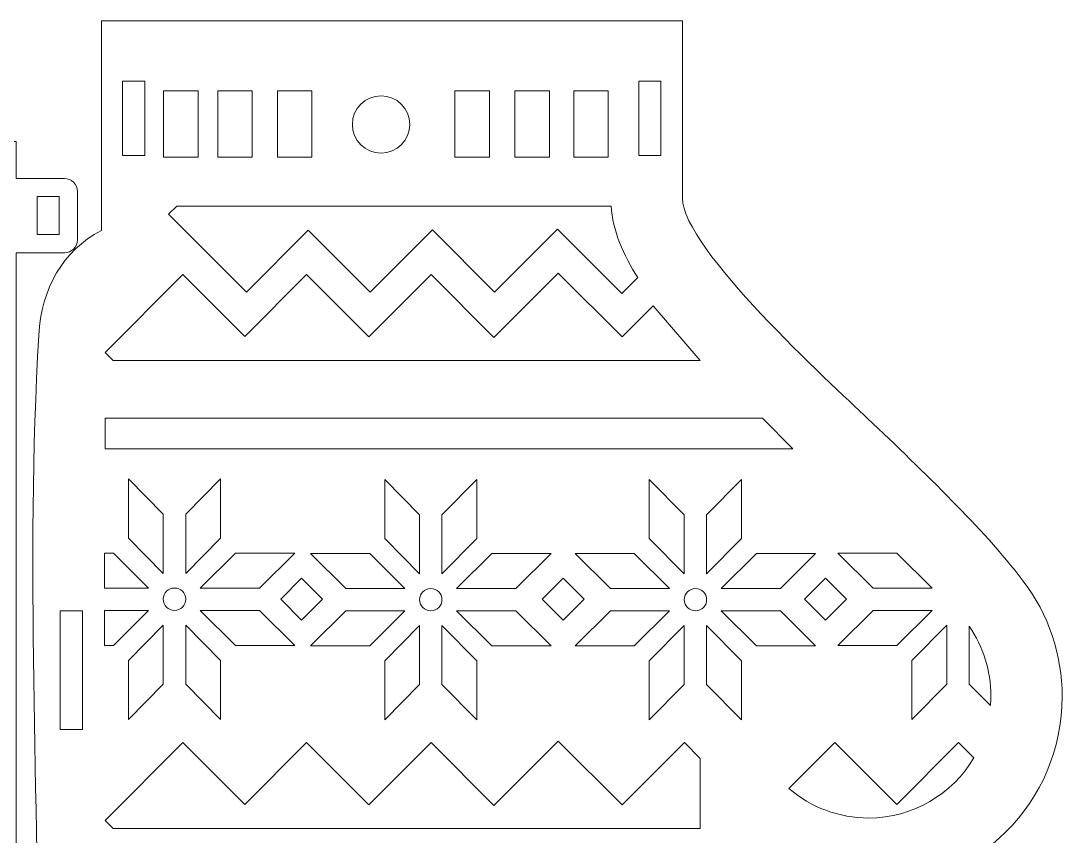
# Model space of a CAD drawing. Header units: centimetres. Extents: x -24.4 to 23.9, y -16.4 to 17.8.
# Drawn here: x 2.51 to 23.78, y 1.02 to 17.66 of the extents above; entities that cross this region are included whole.
import ezdxf

# ---------------------------------------------------------------- set-up
doc = ezdxf.new("R2010")
doc.units = ezdxf.units.CM
doc.header["$MEASUREMENT"] = 0
doc.layers.add('layer 1', color=7, linetype='Continuous')

msp = doc.modelspace()

# ---------------------------------------------------------------- linework, layer by layer
at = {"layer": 'layer 1', "color": 250, "lineweight": 9}
for points, knots in [([(4.15606, 13.38264), (4.15606, 13.38264), (4.15606, 17.66288), (4.15606, 17.66288), (4.15606, 17.66288), (4.15606, 17.66288), (16.02437, 17.66288), (16.02437, 17.66288), (16.02437, 17.66288), (16.02437, 17.66288), (16.02437, 14.0424), (16.02437, 14.0424), (16.02437, 14.0424), (16.02437, 13.0148), (19.05762, 10.26146), (19.80584, 9.54888), (19.80584, 9.54888), (20.38872, 8.99376), (20.97214, 8.43766), (21.53588, 7.86302), (21.53588, 7.86302), (22.04248, 7.34662), (22.54664, 6.80577), (22.98497, 6.22973), (22.98497, 6.22973), (23.50226, 5.54992), (23.77933, 4.72534), (23.77933, 3.87113), (23.77933, 3.87113), (23.77933, 1.71865), (22.03393, -0.0267), (19.88146, -0.0267), (19.88146, -0.0267), (19.16832, -0.0267), (18.48302, 0.1672), (17.88973, 0.52008), (17.88973, 0.52008), (17.88973, 0.52008), (17.88973, -2.82568), (17.88973, -2.82568), (17.88973, -2.82568), (17.92317, -6.98035), (14.52264, -10.33712), (10.38266, -10.33712), (10.38266, -10.33712), (6.23684, -10.33712), (2.8756, -6.97586), (2.8756, -2.83003), (2.8756, -2.83003), (2.8756, 1.86173), (2.60498, 6.55697), (2.87672, 11.24601), (2.87672, 11.24601), (2.93229, 12.20512), (3.36296, 12.96926), (4.15606, 13.38264)], [0, 0, 0, 0, 0.06666667, 0.06666667, 0.06666667, 0.06666667, 0.13333333, 0.13333333, 0.13333333, 0.13333333, 0.2, 0.2, 0.2, 0.2, 0.26666667, 0.26666667, 0.26666667, 0.26666667, 0.33333333, 0.33333333, 0.33333333, 0.33333333, 0.4, 0.4, 0.4, 0.4, 0.46666667, 0.46666667, 0.46666667, 0.46666667, 0.53333333, 0.53333333, 0.53333333, 0.53333333, 0.6, 0.6, 0.6, 0.6, 0.66666667, 0.66666667, 0.66666667, 0.66666667, 0.73333333, 0.73333333, 0.73333333, 0.73333333, 0.8, 0.8, 0.8, 0.8, 0.86666667, 0.86666667, 0.86666667, 0.86666667, 1, 1, 1, 1]), ([(5.0432, 14.91371), (5.0432, 14.91371), (4.58986, 14.91371), (4.58986, 14.91371), (4.58986, 14.91371), (4.58986, 14.91371), (4.58986, 16.43375), (4.58986, 16.43375), (4.58986, 16.43375), (4.58986, 16.43375), (5.0432, 16.43375), (5.0432, 16.43375), (5.0432, 16.43375), (5.0432, 16.43375), (5.0432, 14.91371), (5.0432, 14.91371)], [0, 0, 0, 0, 0.2, 0.2, 0.2, 0.2, 0.4, 0.4, 0.4, 0.4, 0.6, 0.6, 0.6, 0.6, 1, 1, 1, 1]), ([(15.58437, 14.91371), (15.58437, 14.91371), (15.13104, 14.91371), (15.13104, 14.91371), (15.13104, 14.91371), (15.13104, 14.91371), (15.13104, 16.43375), (15.13104, 16.43375), (15.13104, 16.43375), (15.13104, 16.43375), (15.58437, 16.43375), (15.58437, 16.43375), (15.58437, 16.43375), (15.58437, 16.43375), (15.58437, 14.91371), (15.58437, 14.91371)], [0, 0, 0, 0, 0.2, 0.2, 0.2, 0.2, 0.4, 0.4, 0.4, 0.4, 0.6, 0.6, 0.6, 0.6, 1, 1, 1, 1]), ([(6.13177, 14.88116), (6.13177, 14.88116), (5.42761, 14.88116), (5.42761, 14.88116), (5.42761, 14.88116), (5.42761, 14.88116), (5.42761, 16.23461), (5.42761, 16.23461), (5.42761, 16.23461), (5.42761, 16.23461), (6.13177, 16.23461), (6.13177, 16.23461), (6.13177, 16.23461), (6.13177, 16.23461), (6.13177, 14.88116), (6.13177, 14.88116)], [0, 0, 0, 0, 0.2, 0.2, 0.2, 0.2, 0.4, 0.4, 0.4, 0.4, 0.6, 0.6, 0.6, 0.6, 1, 1, 1, 1]), ([(7.23832, 14.88116), (7.23832, 14.88116), (6.53416, 14.88116), (6.53416, 14.88116), (6.53416, 14.88116), (6.53416, 14.88116), (6.53416, 16.23461), (6.53416, 16.23461), (6.53416, 16.23461), (6.53416, 16.23461), (7.23832, 16.23461), (7.23832, 16.23461), (7.23832, 16.23461), (7.23832, 16.23461), (7.23832, 14.88116), (7.23832, 14.88116)], [0, 0, 0, 0, 0.2, 0.2, 0.2, 0.2, 0.4, 0.4, 0.4, 0.4, 0.6, 0.6, 0.6, 0.6, 1, 1, 1, 1]), ([(8.45461, 14.88116), (8.45461, 14.88116), (7.75045, 14.88116), (7.75045, 14.88116), (7.75045, 14.88116), (7.75045, 14.88116), (7.75045, 16.23461), (7.75045, 16.23461), (7.75045, 16.23461), (7.75045, 16.23461), (8.45461, 16.23461), (8.45461, 16.23461), (8.45461, 16.23461), (8.45461, 16.23461), (8.45461, 14.88116), (8.45461, 14.88116)], [0, 0, 0, 0, 0.2, 0.2, 0.2, 0.2, 0.4, 0.4, 0.4, 0.4, 0.6, 0.6, 0.6, 0.6, 1, 1, 1, 1]), ([(12.08058, 14.88116), (12.08058, 14.88116), (11.37642, 14.88116), (11.37642, 14.88116), (11.37642, 14.88116), (11.37642, 14.88116), (11.37642, 16.23461), (11.37642, 16.23461), (11.37642, 16.23461), (11.37642, 16.23461), (12.08058, 16.23461), (12.08058, 16.23461), (12.08058, 16.23461), (12.08058, 16.23461), (12.08058, 14.88116), (12.08058, 14.88116)], [0, 0, 0, 0, 0.2, 0.2, 0.2, 0.2, 0.4, 0.4, 0.4, 0.4, 0.6, 0.6, 0.6, 0.6, 1, 1, 1, 1]), ([(13.306, 14.88116), (13.306, 14.88116), (12.60184, 14.88116), (12.60184, 14.88116), (12.60184, 14.88116), (12.60184, 14.88116), (12.60184, 16.23461), (12.60184, 16.23461), (12.60184, 16.23461), (12.60184, 16.23461), (13.306, 16.23461), (13.306, 16.23461), (13.306, 16.23461), (13.306, 16.23461), (13.306, 14.88116), (13.306, 14.88116)], [0, 0, 0, 0, 0.2, 0.2, 0.2, 0.2, 0.4, 0.4, 0.4, 0.4, 0.6, 0.6, 0.6, 0.6, 1, 1, 1, 1]), ([(14.50857, 14.88116), (14.50857, 14.88116), (13.80441, 14.88116), (13.80441, 14.88116), (13.80441, 14.88116), (13.80441, 14.88116), (13.80441, 16.23461), (13.80441, 16.23461), (13.80441, 16.23461), (13.80441, 16.23461), (14.50857, 16.23461), (14.50857, 16.23461), (14.50857, 16.23461), (14.50857, 16.23461), (14.50857, 14.88116), (14.50857, 14.88116)], [0, 0, 0, 0, 0.2, 0.2, 0.2, 0.2, 0.4, 0.4, 0.4, 0.4, 0.6, 0.6, 0.6, 0.6, 1, 1, 1, 1]), ([(9.86749, 14.96347), (9.54425, 14.96347), (9.28222, 15.22549), (9.28222, 15.54873), (9.28222, 15.54873), (9.28222, 15.87199), (9.54425, 16.13401), (9.86749, 16.13401), (9.86749, 16.13401), (10.19074, 16.13401), (10.45276, 15.87199), (10.45276, 15.54873), (10.45276, 15.54873), (10.45276, 15.22549), (10.19074, 14.96347), (9.86749, 14.96347)], [0, 0, 0, 0, 0.2, 0.2, 0.2, 0.2, 0.4, 0.4, 0.4, 0.4, 0.6, 0.6, 0.6, 0.6, 1, 1, 1, 1]), ([(-2.91727, -9.94428), (-2.91727, -9.94428), (-2.91727, -9.7751), (-2.91727, -9.7751), (-2.91727, -9.7751), (-2.91727, -9.7751), (-3.31728, -9.7751), (-3.31728, -9.7751), (-3.31728, -9.7751), (-3.31728, -9.7751), (-3.31728, -8.93868), (-3.31728, -8.93868), (-3.31728, -8.93868), (-3.31728, -8.93868), (-2.91727, -8.93868), (-2.91727, -8.93868), (-2.91727, -8.93868), (-2.91727, -8.93868), (-2.91727, -7.8329), (-2.91727, -7.8329), (-2.91727, -7.8329), (-2.91727, -7.8329), (-2.91727, -6.95755), (-2.91727, -6.95755), (-2.91727, -6.95755), (-2.91727, -6.95755), (-2.91727, -4.18663), (-2.91727, -4.18663), (-2.91727, -4.18663), (-2.91727, -4.18663), (-3.31727, -4.18663), (-3.31727, -4.18663), (-3.31727, -4.18663), (-3.31727, -4.18663), (-3.31727, -3.31128), (-3.31727, -3.31128), (-3.31727, -3.31128), (-3.31727, -3.31128), (-2.91727, -3.31128), (-2.91727, -3.31128), (-2.91727, -3.31128), (-2.91727, -3.31128), (-2.91727, -0.7497), (-2.91727, -0.7497), (-2.91727, -0.7497), (-2.91727, -0.7717), (-2.93527, -0.7897), (-2.95727, -0.7897), (-2.95727, -0.7897), (-2.95727, -0.7897), (-3.27727, -0.7897), (-3.27727, -0.7897), (-3.27727, -0.7897), (-3.29927, -0.7897), (-3.31727, -0.7717), (-3.31727, -0.7497), (-3.31727, -0.7497), (-3.31727, -0.7497), (-3.31727, 0.04564), (-3.31727, 0.04564), (-3.31727, 0.04564), (-3.31727, 0.06765), (-3.29927, 0.08565), (-3.27727, 0.08565), (-3.27727, 0.08565), (-3.27727, 0.08565), (-2.95727, 0.08565), (-2.95727, 0.08565), (-2.95727, 0.08565), (-2.93527, 0.08565), (-2.91727, 0.06765), (-2.91727, 0.04564), (-2.91727, 0.04564), (-2.91727, 0.04564), (-2.91727, 3.90652), (-2.91727, 3.90652), (-2.91727, 3.90652), (-2.91727, 3.90652), (-3.31727, 3.90652), (-3.31727, 3.90652), (-3.31727, 3.90652), (-3.31727, 3.90652), (-3.31727, 5.11772), (-3.31727, 5.11772), (-3.31727, 5.11772), (-3.31727, 5.11772), (-2.91727, 5.11772), (-2.91727, 5.11772), (-2.91727, 5.11772), (-2.91727, 5.11772), (-2.91727, 9.48212), (-2.91727, 9.48212), (-2.91727, 9.48212), (-2.91727, 9.48212), (-3.31727, 9.48212), (-3.31727, 9.48212), (-3.31727, 9.48212), (-3.31727, 9.48212), (-3.31727, 10.69332), (-3.31727, 10.69332), (-3.31727, 10.69332), (-3.31727, 10.69332), (-2.91727, 10.69332), (-2.91727, 10.69332), (-2.91727, 10.69332), (-2.91727, 10.69332), (-2.91727, 12.05572), (-2.91727, 12.05572), (-2.91727, 12.05572), (-2.91727, 12.05572), (-2.91727, 12.92702), (-2.91727, 12.92702), (-2.91727, 12.92702), (-2.91727, 12.92702), (-3.31727, 12.92702), (-3.31727, 12.92702), (-3.31727, 12.92702), (-3.31727, 12.92702), (-3.31727, 14.13822), (-3.31727, 14.13822), (-3.31727, 14.13822), (-3.31727, 14.13822), (-2.91727, 14.13822), (-2.91727, 14.13822), (-2.91727, 14.13822), (-2.91727, 14.13822), (-2.91727, 15.20239), (-2.91727, 15.20239), (-2.91727, 15.20239), (-2.91727, 15.20239), (-1.8506, 15.20239), (-1.8506, 15.20239), (-1.8506, 15.20239), (-1.8506, 15.20239), (-1.8506, 14.80239), (-1.8506, 14.80239), (-1.8506, 14.80239), (-1.8506, 14.80239), (-0.78394, 14.80239), (-0.78394, 14.80239), (-0.78394, 14.80239), (-0.78394, 14.80239), (-0.78394, 15.20239), (-0.78394, 15.20239), (-0.78394, 15.20239), (-0.78394, 15.20239), (0.28273, 15.20239), (0.28273, 15.20239), (0.28273, 15.20239), (0.28273, 15.20239), (0.28273, 14.80239), (0.28273, 14.80239), (0.28273, 14.80239), (0.28273, 14.80239), (1.3494, 14.80239), (1.3494, 14.80239), (1.3494, 14.80239), (1.3494, 14.80239), (1.3494, 15.20239), (1.3494, 15.20239), (1.3494, 15.20239), (1.3494, 15.20239), (2.41606, 15.20239), (2.41606, 15.20239), (2.41606, 15.20239), (2.41606, 15.20239), (2.41606, 14.44706), (2.41606, 14.44706), (2.41606, 14.44706), (2.41606, 14.44706), (3.39957, 14.44706), (3.39957, 14.44706), (3.39957, 14.44706), (3.54626, 14.44706), (3.66625, 14.32706), (3.66625, 14.1804), (3.66625, 14.1804), (3.66625, 14.1804), (3.66625, 13.19369), (3.66625, 13.19369), (3.66625, 13.19369), (3.66625, 13.04702), (3.54626, 12.92702), (3.39957, 12.92702), (3.39957, 12.92702), (3.39957, 12.92702), (2.41606, 12.92702), (2.41606, 12.92702), (2.41606, 12.92702), (2.41606, 12.92702), (2.41606, 12.05572), (2.41606, 12.05572), (2.41606, 12.05572), (2.41606, 12.05572), (2.41606, -9.09015), (2.41606, -9.09015), (2.41606, -9.09015), (2.41606, -9.09015), (1.88273, -9.09015), (1.88273, -9.09015), (1.88273, -9.09015), (1.88273, -9.09015), (1.88273, -9.27934), (1.88273, -9.27934), (1.88273, -9.27934), (1.88273, -9.27934), (1.88273, -9.28958), (1.88273, -9.28958), (1.88273, -9.28958), (1.88273, -9.28958), (1.88273, -9.62348), (1.88273, -9.62348), (1.88273, -9.62348), (1.88273, -9.62348), (2.41606, -9.62348), (2.41606, -9.62348), (2.41606, -9.62348), (2.41606, -9.62348), (2.41606, -9.94428), (2.41606, -9.94428), (2.41606, -9.94428), (2.41606, -9.94428), (-2.91727, -9.94428), (-2.91727, -9.94428)], [0, 0, 0, 0, 0.01754386, 0.01754386, 0.01754386, 0.01754386, 0.03508772, 0.03508772, 0.03508772, 0.03508772, 0.05263158, 0.05263158, 0.05263158, 0.05263158, 0.07017544, 0.07017544, 0.07017544, 0.07017544, 0.0877193, 0.0877193, 0.0877193, 0.0877193, 0.10526316, 0.10526316, 0.10526316, 0.10526316, 0.12280702, 0.12280702, 0.12280702, 0.12280702, 0.14035088, 0.14035088, 0.14035088, 0.14035088, 0.15789474, 0.15789474, 0.15789474, 0.15789474, 0.1754386, 0.1754386, 0.1754386, 0.1754386, 0.19298246, 0.19298246, 0.19298246, 0.19298246, 0.21052632, 0.21052632, 0.21052632, 0.21052632, 0.22807018, 0.22807018, 0.22807018, 0.22807018, 0.24561404, 0.24561404, 0.24561404, 0.24561404, 0.26315789, 0.26315789, 0.26315789, 0.26315789, 0.28070175, 0.28070175, 0.28070175, 0.28070175, 0.29824561, 0.29824561, 0.29824561, 0.29824561, 0.31578947, 0.31578947, 0.31578947, 0.31578947, 0.33333333, 0.33333333, 0.33333333, 0.33333333, 0.35087719, 0.35087719, 0.35087719, 0.35087719, 0.36842105, 0.36842105, 0.36842105, 0.36842105, 0.38596491, 0.38596491, 0.38596491, 0.38596491, 0.40350877, 0.40350877, 0.40350877, 0.40350877, 0.42105263, 0.42105263, 0.42105263, 0.42105263, 0.43859649, 0.43859649, 0.43859649, 0.43859649, 0.45614035, 0.45614035, 0.45614035, 0.45614035, 0.47368421, 0.47368421, 0.47368421, 0.47368421, 0.49122807, 0.49122807, 0.49122807, 0.49122807, 0.50877193, 0.50877193, 0.50877193, 0.50877193, 0.52631579, 0.52631579, 0.52631579, 0.52631579, 0.54385965, 0.54385965, 0.54385965, 0.54385965, 0.56140351, 0.56140351, 0.56140351, 0.56140351, 0.57894737, 0.57894737, 0.57894737, 0.57894737, 0.59649123, 0.59649123, 0.59649123, 0.59649123, 0.61403509, 0.61403509, 0.61403509, 0.61403509, 0.63157895, 0.63157895, 0.63157895, 0.63157895, 0.64912281, 0.64912281, 0.64912281, 0.64912281, 0.66666667, 0.66666667, 0.66666667, 0.66666667, 0.68421053, 0.68421053, 0.68421053, 0.68421053, 0.70175439, 0.70175439, 0.70175439, 0.70175439, 0.71929825, 0.71929825, 0.71929825, 0.71929825, 0.73684211, 0.73684211, 0.73684211, 0.73684211, 0.75438596, 0.75438596, 0.75438596, 0.75438596, 0.77192982, 0.77192982, 0.77192982, 0.77192982, 0.78947368, 0.78947368, 0.78947368, 0.78947368, 0.80701754, 0.80701754, 0.80701754, 0.80701754, 0.8245614, 0.8245614, 0.8245614, 0.8245614, 0.84210526, 0.84210526, 0.84210526, 0.84210526, 0.85964912, 0.85964912, 0.85964912, 0.85964912, 0.87719298, 0.87719298, 0.87719298, 0.87719298, 0.89473684, 0.89473684, 0.89473684, 0.89473684, 0.9122807, 0.9122807, 0.9122807, 0.9122807, 0.92982456, 0.92982456, 0.92982456, 0.92982456, 0.94736842, 0.94736842, 0.94736842, 0.94736842, 0.96491228, 0.96491228, 0.96491228, 0.96491228, 1, 1, 1, 1]), ([(3.29606, 13.299), (3.29606, 13.299), (2.84273, 13.299), (2.84273, 13.299), (2.84273, 13.299), (2.84273, 13.299), (2.84273, 14.0751), (2.84273, 14.0751), (2.84273, 14.0751), (2.84273, 14.0751), (3.29606, 14.0751), (3.29606, 14.0751), (3.29606, 14.0751), (3.29606, 14.0751), (3.29606, 13.299), (3.29606, 13.299)], [0, 0, 0, 0, 0.2, 0.2, 0.2, 0.2, 0.4, 0.4, 0.4, 0.4, 0.6, 0.6, 0.6, 0.6, 1, 1, 1, 1]), ([(15.11166, 12.4219), (14.81989, 12.88246), (14.59449, 13.38496), (14.56689, 13.88316), (14.56689, 13.88316), (14.56689, 13.88316), (5.69413, 13.88316), (5.69413, 13.88316), (5.69413, 13.88316), (5.69413, 13.88316), (5.52913, 13.71814), (5.52913, 13.71814), (5.52913, 13.71814), (5.52913, 13.71814), (7.11988, 12.12738), (7.11988, 12.12738), (7.11988, 12.12738), (7.11988, 12.12738), (8.38258, 13.39009), (8.38258, 13.39009), (8.38258, 13.39009), (8.38258, 13.39009), (9.6453, 12.12738), (9.6453, 12.12738), (9.6453, 12.12738), (9.6453, 12.12738), (10.91646, 13.39853), (10.91646, 13.39853), (10.91646, 13.39853), (10.91646, 13.39853), (12.18761, 12.12738), (12.18761, 12.12738), (12.18761, 12.12738), (12.18761, 12.12738), (13.47001, 13.40977), (13.47001, 13.40977), (13.47001, 13.40977), (13.47001, 13.40977), (14.78477, 12.09501), (14.78477, 12.09501), (14.78477, 12.09501), (14.78477, 12.09501), (15.11166, 12.4219), (15.11166, 12.4219)], [0, 0, 0, 0, 0.08333333, 0.08333333, 0.08333333, 0.08333333, 0.16666667, 0.16666667, 0.16666667, 0.16666667, 0.25, 0.25, 0.25, 0.25, 0.33333333, 0.33333333, 0.33333333, 0.33333333, 0.41666667, 0.41666667, 0.41666667, 0.41666667, 0.5, 0.5, 0.5, 0.5, 0.58333333, 0.58333333, 0.58333333, 0.58333333, 0.66666667, 0.66666667, 0.66666667, 0.66666667, 0.75, 0.75, 0.75, 0.75, 0.83333333, 0.83333333, 0.83333333, 0.83333333, 1, 1, 1, 1]), ([(4.39556, 10.72754), (4.39556, 10.72754), (4.23054, 10.89256), (4.23054, 10.89256), (4.23054, 10.89256), (4.23054, 10.89256), (5.8213, 12.48332), (5.8213, 12.48332), (5.8213, 12.48332), (5.8213, 12.48332), (7.08401, 11.22061), (7.08401, 11.22061), (7.08401, 11.22061), (7.08401, 11.22061), (8.34673, 12.48332), (8.34673, 12.48332), (8.34673, 12.48332), (8.34673, 12.48332), (9.61789, 11.21217), (9.61789, 11.21217), (9.61789, 11.21217), (9.61789, 11.21217), (10.88904, 12.48332), (10.88904, 12.48332), (10.88904, 12.48332), (10.88904, 12.48332), (12.17144, 11.20093), (12.17144, 11.20093), (12.17144, 11.20093), (12.17144, 11.20093), (13.48618, 12.51569), (13.48618, 12.51569), (13.48618, 12.51569), (13.48618, 12.51569), (14.79112, 11.21078), (14.79112, 11.21078), (14.79112, 11.21078), (14.79112, 11.21078), (15.42738, 11.84705), (15.42738, 11.84705), (15.42738, 11.84705), (15.42738, 11.84705), (16.38768, 10.72754), (16.38768, 10.72754), (16.38768, 10.72754), (16.38768, 10.72754), (4.39556, 10.72754), (4.39556, 10.72754)], [0, 0, 0, 0, 0.07692308, 0.07692308, 0.07692308, 0.07692308, 0.15384615, 0.15384615, 0.15384615, 0.15384615, 0.23076923, 0.23076923, 0.23076923, 0.23076923, 0.30769231, 0.30769231, 0.30769231, 0.30769231, 0.38461538, 0.38461538, 0.38461538, 0.38461538, 0.46153846, 0.46153846, 0.46153846, 0.46153846, 0.53846154, 0.53846154, 0.53846154, 0.53846154, 0.61538462, 0.61538462, 0.61538462, 0.61538462, 0.69230769, 0.69230769, 0.69230769, 0.69230769, 0.76923077, 0.76923077, 0.76923077, 0.76923077, 0.84615385, 0.84615385, 0.84615385, 0.84615385, 1, 1, 1, 1]), ([(18.28088, 8.93141), (18.28088, 8.93141), (4.23426, 8.93141), (4.23426, 8.93141), (4.23426, 8.93141), (4.23426, 8.93141), (4.23426, 9.55326), (4.23426, 9.55326), (4.23426, 9.55326), (4.23426, 9.55326), (17.65901, 9.55326), (17.65901, 9.55326), (17.65901, 9.55326), (17.65901, 9.55326), (18.28088, 8.93141), (18.28088, 8.93141)], [0, 0, 0, 0, 0.2, 0.2, 0.2, 0.2, 0.4, 0.4, 0.4, 0.4, 0.6, 0.6, 0.6, 0.6, 1, 1, 1, 1]), ([(4.70673, 8.31413), (4.70673, 8.31413), (5.42004, 7.5931), (5.42004, 7.5931), (5.42004, 7.5931), (5.42004, 7.5931), (5.42004, 6.38596), (5.42004, 6.38596), (5.42004, 6.38596), (5.42004, 6.38596), (4.70673, 7.10698), (4.70673, 7.10698), (4.70673, 7.10698), (4.70673, 7.10698), (4.70673, 8.31413), (4.70673, 8.31413)], [0, 0, 0, 0, 0.2, 0.2, 0.2, 0.2, 0.4, 0.4, 0.4, 0.4, 0.6, 0.6, 0.6, 0.6, 1, 1, 1, 1]), ([(6.59058, 8.31413), (6.59058, 8.31413), (5.87728, 7.5931), (5.87728, 7.5931), (5.87728, 7.5931), (5.87728, 7.5931), (5.87728, 6.38596), (5.87728, 6.38596), (5.87728, 6.38596), (5.87728, 6.38596), (6.59058, 7.10698), (6.59058, 7.10698), (6.59058, 7.10698), (6.59058, 7.10698), (6.59058, 8.31413), (6.59058, 8.31413)], [0, 0, 0, 0, 0.2, 0.2, 0.2, 0.2, 0.4, 0.4, 0.4, 0.4, 0.6, 0.6, 0.6, 0.6, 1, 1, 1, 1]), ([(9.94202, 8.30513), (9.94202, 8.30513), (10.65533, 7.5841), (10.65533, 7.5841), (10.65533, 7.5841), (10.65533, 7.5841), (10.65533, 6.37696), (10.65533, 6.37696), (10.65533, 6.37696), (10.65533, 6.37696), (9.94202, 7.09798), (9.94202, 7.09798), (9.94202, 7.09798), (9.94202, 7.09798), (9.94202, 8.30513), (9.94202, 8.30513)], [0, 0, 0, 0, 0.2, 0.2, 0.2, 0.2, 0.4, 0.4, 0.4, 0.4, 0.6, 0.6, 0.6, 0.6, 1, 1, 1, 1]), ([(11.82588, 8.30513), (11.82588, 8.30513), (11.11257, 7.5841), (11.11257, 7.5841), (11.11257, 7.5841), (11.11257, 7.5841), (11.11257, 6.37696), (11.11257, 6.37696), (11.11257, 6.37696), (11.11257, 6.37696), (11.82588, 7.09798), (11.82588, 7.09798), (11.82588, 7.09798), (11.82588, 7.09798), (11.82588, 8.30513), (11.82588, 8.30513)], [0, 0, 0, 0, 0.2, 0.2, 0.2, 0.2, 0.4, 0.4, 0.4, 0.4, 0.6, 0.6, 0.6, 0.6, 1, 1, 1, 1]), ([(15.34696, 8.30513), (15.34696, 8.30513), (16.06026, 7.5841), (16.06026, 7.5841), (16.06026, 7.5841), (16.06026, 7.5841), (16.06026, 6.37696), (16.06026, 6.37696), (16.06026, 6.37696), (16.06026, 6.37696), (15.34696, 7.09798), (15.34696, 7.09798), (15.34696, 7.09798), (15.34696, 7.09798), (15.34696, 8.30513), (15.34696, 8.30513)], [0, 0, 0, 0, 0.2, 0.2, 0.2, 0.2, 0.4, 0.4, 0.4, 0.4, 0.6, 0.6, 0.6, 0.6, 1, 1, 1, 1]), ([(17.23081, 8.30513), (17.23081, 8.30513), (16.51749, 7.5841), (16.51749, 7.5841), (16.51749, 7.5841), (16.51749, 7.5841), (16.51749, 6.37696), (16.51749, 6.37696), (16.51749, 6.37696), (16.51749, 6.37696), (17.23081, 7.09798), (17.23081, 7.09798), (17.23081, 7.09798), (17.23081, 7.09798), (17.23081, 8.30513), (17.23081, 8.30513)], [0, 0, 0, 0, 0.2, 0.2, 0.2, 0.2, 0.4, 0.4, 0.4, 0.4, 0.6, 0.6, 0.6, 0.6, 1, 1, 1, 1]), ([(4.21961, 6.08733), (4.21961, 6.08733), (5.12141, 6.08733), (5.12141, 6.08733), (5.12141, 6.08733), (5.12141, 6.08733), (4.4004, 6.80064), (4.4004, 6.80064), (4.4004, 6.80064), (4.4004, 6.80064), (4.21961, 6.80064), (4.21961, 6.80064), (4.21961, 6.80064), (4.21961, 6.80064), (4.21961, 6.08733), (4.21961, 6.08733)], [0, 0, 0, 0, 0.2, 0.2, 0.2, 0.2, 0.4, 0.4, 0.4, 0.4, 0.6, 0.6, 0.6, 0.6, 1, 1, 1, 1]), ([(8.10406, 6.80064), (8.10406, 6.80064), (7.38305, 6.08733), (7.38305, 6.08733), (7.38305, 6.08733), (7.38305, 6.08733), (6.1759, 6.08733), (6.1759, 6.08733), (6.1759, 6.08733), (6.1759, 6.08733), (6.89693, 6.80064), (6.89693, 6.80064), (6.89693, 6.80064), (6.89693, 6.80064), (8.10406, 6.80064), (8.10406, 6.80064)], [0, 0, 0, 0, 0.2, 0.2, 0.2, 0.2, 0.4, 0.4, 0.4, 0.4, 0.6, 0.6, 0.6, 0.6, 1, 1, 1, 1]), ([(8.42854, 6.79164), (8.42854, 6.79164), (9.14956, 6.07833), (9.14956, 6.07833), (9.14956, 6.07833), (9.14956, 6.07833), (10.3567, 6.07833), (10.3567, 6.07833), (10.3567, 6.07833), (10.3567, 6.07833), (9.63568, 6.79164), (9.63568, 6.79164), (9.63568, 6.79164), (9.63568, 6.79164), (8.42854, 6.79164), (8.42854, 6.79164)], [0, 0, 0, 0, 0.2, 0.2, 0.2, 0.2, 0.4, 0.4, 0.4, 0.4, 0.6, 0.6, 0.6, 0.6, 1, 1, 1, 1]), ([(13.33936, 6.79164), (13.33936, 6.79164), (12.61834, 6.07833), (12.61834, 6.07833), (12.61834, 6.07833), (12.61834, 6.07833), (11.4112, 6.07833), (11.4112, 6.07833), (11.4112, 6.07833), (11.4112, 6.07833), (12.13222, 6.79164), (12.13222, 6.79164), (12.13222, 6.79164), (12.13222, 6.79164), (13.33936, 6.79164), (13.33936, 6.79164)], [0, 0, 0, 0, 0.2, 0.2, 0.2, 0.2, 0.4, 0.4, 0.4, 0.4, 0.6, 0.6, 0.6, 0.6, 1, 1, 1, 1]), ([(13.83346, 6.79164), (13.83346, 6.79164), (14.55449, 6.07833), (14.55449, 6.07833), (14.55449, 6.07833), (14.55449, 6.07833), (15.76164, 6.07833), (15.76164, 6.07833), (15.76164, 6.07833), (15.76164, 6.07833), (15.04061, 6.79164), (15.04061, 6.79164), (15.04061, 6.79164), (15.04061, 6.79164), (13.83346, 6.79164), (13.83346, 6.79164)], [0, 0, 0, 0, 0.2, 0.2, 0.2, 0.2, 0.4, 0.4, 0.4, 0.4, 0.6, 0.6, 0.6, 0.6, 1, 1, 1, 1]), ([(18.74429, 6.79164), (18.74429, 6.79164), (18.02326, 6.07833), (18.02326, 6.07833), (18.02326, 6.07833), (18.02326, 6.07833), (16.81613, 6.07833), (16.81613, 6.07833), (16.81613, 6.07833), (16.81613, 6.07833), (17.53714, 6.79164), (17.53714, 6.79164), (17.53714, 6.79164), (17.53714, 6.79164), (18.74429, 6.79164), (18.74429, 6.79164)], [0, 0, 0, 0, 0.2, 0.2, 0.2, 0.2, 0.4, 0.4, 0.4, 0.4, 0.6, 0.6, 0.6, 0.6, 1, 1, 1, 1]), ([(19.19688, 6.80064), (19.19688, 6.80064), (19.9179, 6.08733), (19.9179, 6.08733), (19.9179, 6.08733), (19.9179, 6.08733), (21.12505, 6.08733), (21.12505, 6.08733), (21.12505, 6.08733), (21.12505, 6.08733), (20.40402, 6.80064), (20.40402, 6.80064), (20.40402, 6.80064), (20.40402, 6.80064), (19.19688, 6.80064), (19.19688, 6.80064)], [0, 0, 0, 0, 0.2, 0.2, 0.2, 0.2, 0.4, 0.4, 0.4, 0.4, 0.6, 0.6, 0.6, 0.6, 1, 1, 1, 1]), ([(8.24581, 5.43192), (8.24581, 5.43192), (7.81902, 5.85872), (7.81902, 5.85872), (7.81902, 5.85872), (7.81902, 5.85872), (8.24581, 6.2855), (8.24581, 6.2855), (8.24581, 6.2855), (8.24581, 6.2855), (8.67261, 5.85872), (8.67261, 5.85872), (8.67261, 5.85872), (8.67261, 5.85872), (8.24581, 5.43192), (8.24581, 5.43192)], [0, 0, 0, 0, 0.2, 0.2, 0.2, 0.2, 0.4, 0.4, 0.4, 0.4, 0.6, 0.6, 0.6, 0.6, 1, 1, 1, 1]), ([(13.58641, 5.43192), (13.58641, 5.43192), (13.15962, 5.85872), (13.15962, 5.85872), (13.15962, 5.85872), (13.15962, 5.85872), (13.58641, 6.2855), (13.58641, 6.2855), (13.58641, 6.2855), (13.58641, 6.2855), (14.01321, 5.85872), (14.01321, 5.85872), (14.01321, 5.85872), (14.01321, 5.85872), (13.58641, 5.43192), (13.58641, 5.43192)], [0, 0, 0, 0, 0.2, 0.2, 0.2, 0.2, 0.4, 0.4, 0.4, 0.4, 0.6, 0.6, 0.6, 0.6, 1, 1, 1, 1]), ([(18.94538, 5.43192), (18.94538, 5.43192), (18.5186, 5.85872), (18.5186, 5.85872), (18.5186, 5.85872), (18.5186, 5.85872), (18.94538, 6.2855), (18.94538, 6.2855), (18.94538, 6.2855), (18.94538, 6.2855), (19.37218, 5.85872), (19.37218, 5.85872), (19.37218, 5.85872), (19.37218, 5.85872), (18.94538, 5.43192), (18.94538, 5.43192)], [0, 0, 0, 0, 0.2, 0.2, 0.2, 0.2, 0.4, 0.4, 0.4, 0.4, 0.6, 0.6, 0.6, 0.6, 1, 1, 1, 1]), ([(5.64866, 5.63009), (5.77492, 5.63009), (5.87728, 5.73246), (5.87728, 5.85872), (5.87728, 5.85872), (5.87728, 5.98497), (5.77492, 6.08733), (5.64866, 6.08733), (5.64866, 6.08733), (5.52241, 6.08733), (5.42004, 5.98497), (5.42004, 5.85872), (5.42004, 5.85872), (5.42004, 5.73246), (5.52241, 5.63009), (5.64866, 5.63009)], [0, 0, 0, 0, 0.2, 0.2, 0.2, 0.2, 0.4, 0.4, 0.4, 0.4, 0.6, 0.6, 0.6, 0.6, 1, 1, 1, 1]), ([(10.88394, 5.62109), (10.75769, 5.62109), (10.65533, 5.72346), (10.65533, 5.84972), (10.65533, 5.84972), (10.65533, 5.97597), (10.75769, 6.07833), (10.88394, 6.07833), (10.88394, 6.07833), (11.0102, 6.07833), (11.11257, 5.97597), (11.11257, 5.84972), (11.11257, 5.84972), (11.11257, 5.72346), (11.0102, 5.62109), (10.88394, 5.62109)], [0, 0, 0, 0, 0.2, 0.2, 0.2, 0.2, 0.4, 0.4, 0.4, 0.4, 0.6, 0.6, 0.6, 0.6, 1, 1, 1, 1]), ([(16.28888, 5.62109), (16.41513, 5.62109), (16.51749, 5.72346), (16.51749, 5.84972), (16.51749, 5.84972), (16.51749, 5.97597), (16.41513, 6.07833), (16.28888, 6.07833), (16.28888, 6.07833), (16.16262, 6.07833), (16.06026, 5.97597), (16.06026, 5.84972), (16.06026, 5.84972), (16.06026, 5.72346), (16.16262, 5.62109), (16.28888, 5.62109)], [0, 0, 0, 0, 0.2, 0.2, 0.2, 0.2, 0.4, 0.4, 0.4, 0.4, 0.6, 0.6, 0.6, 0.6, 1, 1, 1, 1]), ([(3.76893, 3.19752), (3.76893, 3.19752), (3.3156, 3.19752), (3.3156, 3.19752), (3.3156, 3.19752), (3.3156, 3.19752), (3.3156, 5.62462), (3.3156, 5.62462), (3.3156, 5.62462), (3.3156, 5.62462), (3.76893, 5.62462), (3.76893, 5.62462), (3.76893, 5.62462), (3.76893, 5.62462), (3.76893, 3.19752), (3.76893, 3.19752)], [0, 0, 0, 0, 0.2, 0.2, 0.2, 0.2, 0.4, 0.4, 0.4, 0.4, 0.6, 0.6, 0.6, 0.6, 1, 1, 1, 1]), ([(4.21961, 5.63009), (4.21961, 5.63009), (5.12141, 5.63009), (5.12141, 5.63009), (5.12141, 5.63009), (5.12141, 5.63009), (4.4004, 4.91678), (4.4004, 4.91678), (4.4004, 4.91678), (4.4004, 4.91678), (4.21961, 4.91678), (4.21961, 4.91678), (4.21961, 4.91678), (4.21961, 4.91678), (4.21961, 5.63009), (4.21961, 5.63009)], [0, 0, 0, 0, 0.2, 0.2, 0.2, 0.2, 0.4, 0.4, 0.4, 0.4, 0.6, 0.6, 0.6, 0.6, 1, 1, 1, 1]), ([(8.10406, 4.91678), (8.10406, 4.91678), (7.38305, 5.63009), (7.38305, 5.63009), (7.38305, 5.63009), (7.38305, 5.63009), (6.1759, 5.63009), (6.1759, 5.63009), (6.1759, 5.63009), (6.1759, 5.63009), (6.89693, 4.91678), (6.89693, 4.91678), (6.89693, 4.91678), (6.89693, 4.91678), (8.10406, 4.91678), (8.10406, 4.91678)], [0, 0, 0, 0, 0.2, 0.2, 0.2, 0.2, 0.4, 0.4, 0.4, 0.4, 0.6, 0.6, 0.6, 0.6, 1, 1, 1, 1]), ([(8.42854, 4.90778), (8.42854, 4.90778), (9.14956, 5.62109), (9.14956, 5.62109), (9.14956, 5.62109), (9.14956, 5.62109), (10.3567, 5.62109), (10.3567, 5.62109), (10.3567, 5.62109), (10.3567, 5.62109), (9.63568, 4.90778), (9.63568, 4.90778), (9.63568, 4.90778), (9.63568, 4.90778), (8.42854, 4.90778), (8.42854, 4.90778)], [0, 0, 0, 0, 0.2, 0.2, 0.2, 0.2, 0.4, 0.4, 0.4, 0.4, 0.6, 0.6, 0.6, 0.6, 1, 1, 1, 1]), ([(13.33936, 4.90778), (13.33936, 4.90778), (12.61834, 5.62109), (12.61834, 5.62109), (12.61834, 5.62109), (12.61834, 5.62109), (11.4112, 5.62109), (11.4112, 5.62109), (11.4112, 5.62109), (11.4112, 5.62109), (12.13222, 4.90778), (12.13222, 4.90778), (12.13222, 4.90778), (12.13222, 4.90778), (13.33936, 4.90778), (13.33936, 4.90778)], [0, 0, 0, 0, 0.2, 0.2, 0.2, 0.2, 0.4, 0.4, 0.4, 0.4, 0.6, 0.6, 0.6, 0.6, 1, 1, 1, 1]), ([(13.83346, 4.90778), (13.83346, 4.90778), (14.55449, 5.62109), (14.55449, 5.62109), (14.55449, 5.62109), (14.55449, 5.62109), (15.76164, 5.62109), (15.76164, 5.62109), (15.76164, 5.62109), (15.76164, 5.62109), (15.04061, 4.90778), (15.04061, 4.90778), (15.04061, 4.90778), (15.04061, 4.90778), (13.83346, 4.90778), (13.83346, 4.90778)], [0, 0, 0, 0, 0.2, 0.2, 0.2, 0.2, 0.4, 0.4, 0.4, 0.4, 0.6, 0.6, 0.6, 0.6, 1, 1, 1, 1]), ([(18.74429, 4.90778), (18.74429, 4.90778), (18.02326, 5.62109), (18.02326, 5.62109), (18.02326, 5.62109), (18.02326, 5.62109), (16.81613, 5.62109), (16.81613, 5.62109), (16.81613, 5.62109), (16.81613, 5.62109), (17.53714, 4.90778), (17.53714, 4.90778), (17.53714, 4.90778), (17.53714, 4.90778), (18.74429, 4.90778), (18.74429, 4.90778)], [0, 0, 0, 0, 0.2, 0.2, 0.2, 0.2, 0.4, 0.4, 0.4, 0.4, 0.6, 0.6, 0.6, 0.6, 1, 1, 1, 1]), ([(19.19688, 4.91678), (19.19688, 4.91678), (19.9179, 5.63009), (19.9179, 5.63009), (19.9179, 5.63009), (19.9179, 5.63009), (21.12505, 5.63009), (21.12505, 5.63009), (21.12505, 5.63009), (21.12505, 5.63009), (20.40402, 4.91678), (20.40402, 4.91678), (20.40402, 4.91678), (20.40402, 4.91678), (19.19688, 4.91678), (19.19688, 4.91678)], [0, 0, 0, 0, 0.2, 0.2, 0.2, 0.2, 0.4, 0.4, 0.4, 0.4, 0.6, 0.6, 0.6, 0.6, 1, 1, 1, 1]), ([(4.70673, 3.4033), (4.70673, 3.4033), (5.42004, 4.12433), (5.42004, 4.12433), (5.42004, 4.12433), (5.42004, 4.12433), (5.42004, 5.33146), (5.42004, 5.33146), (5.42004, 5.33146), (5.42004, 5.33146), (4.70673, 4.61045), (4.70673, 4.61045), (4.70673, 4.61045), (4.70673, 4.61045), (4.70673, 3.4033), (4.70673, 3.4033)], [0, 0, 0, 0, 0.2, 0.2, 0.2, 0.2, 0.4, 0.4, 0.4, 0.4, 0.6, 0.6, 0.6, 0.6, 1, 1, 1, 1]), ([(6.59058, 3.4033), (6.59058, 3.4033), (5.87728, 4.12433), (5.87728, 4.12433), (5.87728, 4.12433), (5.87728, 4.12433), (5.87728, 5.33146), (5.87728, 5.33146), (5.87728, 5.33146), (5.87728, 5.33146), (6.59058, 4.61045), (6.59058, 4.61045), (6.59058, 4.61045), (6.59058, 4.61045), (6.59058, 3.4033), (6.59058, 3.4033)], [0, 0, 0, 0, 0.2, 0.2, 0.2, 0.2, 0.4, 0.4, 0.4, 0.4, 0.6, 0.6, 0.6, 0.6, 1, 1, 1, 1]), ([(9.94202, 3.3943), (9.94202, 3.3943), (10.65533, 4.11533), (10.65533, 4.11533), (10.65533, 4.11533), (10.65533, 4.11533), (10.65533, 5.32246), (10.65533, 5.32246), (10.65533, 5.32246), (10.65533, 5.32246), (9.94202, 4.60145), (9.94202, 4.60145), (9.94202, 4.60145), (9.94202, 4.60145), (9.94202, 3.3943), (9.94202, 3.3943)], [0, 0, 0, 0, 0.2, 0.2, 0.2, 0.2, 0.4, 0.4, 0.4, 0.4, 0.6, 0.6, 0.6, 0.6, 1, 1, 1, 1]), ([(11.82588, 3.3943), (11.82588, 3.3943), (11.11257, 4.11533), (11.11257, 4.11533), (11.11257, 4.11533), (11.11257, 4.11533), (11.11257, 5.32246), (11.11257, 5.32246), (11.11257, 5.32246), (11.11257, 5.32246), (11.82588, 4.60145), (11.82588, 4.60145), (11.82588, 4.60145), (11.82588, 4.60145), (11.82588, 3.3943), (11.82588, 3.3943)], [0, 0, 0, 0, 0.2, 0.2, 0.2, 0.2, 0.4, 0.4, 0.4, 0.4, 0.6, 0.6, 0.6, 0.6, 1, 1, 1, 1]), ([(15.34696, 3.3943), (15.34696, 3.3943), (16.06026, 4.11533), (16.06026, 4.11533), (16.06026, 4.11533), (16.06026, 4.11533), (16.06026, 5.32246), (16.06026, 5.32246), (16.06026, 5.32246), (16.06026, 5.32246), (15.34696, 4.60145), (15.34696, 4.60145), (15.34696, 4.60145), (15.34696, 4.60145), (15.34696, 3.3943), (15.34696, 3.3943)], [0, 0, 0, 0, 0.2, 0.2, 0.2, 0.2, 0.4, 0.4, 0.4, 0.4, 0.6, 0.6, 0.6, 0.6, 1, 1, 1, 1]), ([(17.23081, 3.3943), (17.23081, 3.3943), (16.51749, 4.11533), (16.51749, 4.11533), (16.51749, 4.11533), (16.51749, 4.11533), (16.51749, 5.32246), (16.51749, 5.32246), (16.51749, 5.32246), (16.51749, 5.32246), (17.23081, 4.60145), (17.23081, 4.60145), (17.23081, 4.60145), (17.23081, 4.60145), (17.23081, 3.3943), (17.23081, 3.3943)], [0, 0, 0, 0, 0.2, 0.2, 0.2, 0.2, 0.4, 0.4, 0.4, 0.4, 0.6, 0.6, 0.6, 0.6, 1, 1, 1, 1]), ([(20.71037, 3.4033), (20.71037, 3.4033), (21.42368, 4.12433), (21.42368, 4.12433), (21.42368, 4.12433), (21.42368, 4.12433), (21.42368, 5.33146), (21.42368, 5.33146), (21.42368, 5.33146), (21.42368, 5.33146), (20.71037, 4.61045), (20.71037, 4.61045), (20.71037, 4.61045), (20.71037, 4.61045), (20.71037, 3.4033), (20.71037, 3.4033)], [0, 0, 0, 0, 0.2, 0.2, 0.2, 0.2, 0.4, 0.4, 0.4, 0.4, 0.6, 0.6, 0.6, 0.6, 1, 1, 1, 1]), ([(22.31349, 3.68708), (22.31349, 3.68708), (21.8809, 4.12433), (21.8809, 4.12433), (21.8809, 4.12433), (21.8809, 4.12433), (21.8809, 5.30778), (21.8809, 5.30778), (21.8809, 5.30778), (22.16906, 4.89086), (22.32176, 4.39989), (22.32176, 3.8905), (22.32176, 3.8905), (22.32176, 3.82201), (22.31889, 3.7542), (22.31349, 3.68708)], [0, 0, 0, 0, 0.2, 0.2, 0.2, 0.2, 0.4, 0.4, 0.4, 0.4, 0.6, 0.6, 0.6, 0.6, 1, 1, 1, 1]), ([(4.39556, 1.17654), (4.39556, 1.17654), (4.23054, 1.34156), (4.23054, 1.34156), (4.23054, 1.34156), (4.23054, 1.34156), (5.8213, 2.93232), (5.8213, 2.93232), (5.8213, 2.93232), (5.8213, 2.93232), (7.08401, 1.66962), (7.08401, 1.66962), (7.08401, 1.66962), (7.08401, 1.66962), (8.34673, 2.93232), (8.34673, 2.93232), (8.34673, 2.93232), (8.34673, 2.93232), (9.61789, 1.66118), (9.61789, 1.66118), (9.61789, 1.66118), (9.61789, 1.66118), (10.88904, 2.93232), (10.88904, 2.93232), (10.88904, 2.93232), (10.88904, 2.93232), (12.17144, 1.64994), (12.17144, 1.64994), (12.17144, 1.64994), (12.17144, 1.64994), (13.48618, 2.96469), (13.48618, 2.96469), (13.48618, 2.96469), (13.48618, 2.96469), (14.79112, 1.65978), (14.79112, 1.65978), (14.79112, 1.65978), (14.79112, 1.65978), (16.06364, 2.93232), (16.06364, 2.93232), (16.06364, 2.93232), (16.06364, 2.93232), (16.38768, 2.60829), (16.38768, 2.60829), (16.38768, 2.60829), (16.38768, 2.60829), (16.38768, 1.17654), (16.38768, 1.17654), (16.38768, 1.17654), (16.38768, 1.17654), (4.39556, 1.17654), (4.39556, 1.17654)], [0, 0, 0, 0, 0.07142857, 0.07142857, 0.07142857, 0.07142857, 0.14285714, 0.14285714, 0.14285714, 0.14285714, 0.21428571, 0.21428571, 0.21428571, 0.21428571, 0.28571429, 0.28571429, 0.28571429, 0.28571429, 0.35714286, 0.35714286, 0.35714286, 0.35714286, 0.42857143, 0.42857143, 0.42857143, 0.42857143, 0.5, 0.5, 0.5, 0.5, 0.57142857, 0.57142857, 0.57142857, 0.57142857, 0.64285714, 0.64285714, 0.64285714, 0.64285714, 0.71428571, 0.71428571, 0.71428571, 0.71428571, 0.78571429, 0.78571429, 0.78571429, 0.78571429, 0.85714286, 0.85714286, 0.85714286, 0.85714286, 1, 1, 1, 1]), ([(18.19898, 1.99498), (18.19898, 1.99498), (19.13633, 2.93232), (19.13633, 2.93232), (19.13633, 2.93232), (19.13633, 2.93232), (20.39902, 1.66962), (20.39902, 1.66962), (20.39902, 1.66962), (20.39902, 1.66962), (21.66174, 2.93232), (21.66174, 2.93232), (21.66174, 2.93232), (21.66174, 2.93232), (21.97448, 2.61958), (21.97448, 2.61958), (21.97448, 2.61958), (21.53966, 1.88561), (20.73981, 1.39346), (19.82469, 1.39346), (19.82469, 1.39346), (19.2189, 1.39346), (18.64585, 1.61112), (18.19898, 1.99498)], [0, 0, 0, 0, 0.14285714, 0.14285714, 0.14285714, 0.14285714, 0.28571429, 0.28571429, 0.28571429, 0.28571429, 0.42857143, 0.42857143, 0.42857143, 0.42857143, 0.57142857, 0.57142857, 0.57142857, 0.57142857, 0.71428571, 0.71428571, 0.71428571, 0.71428571, 1, 1, 1, 1])]:
    msp.add_open_spline(points, degree=3, knots=knots, dxfattribs=at)

doc.saveas('drawing.dxf')
